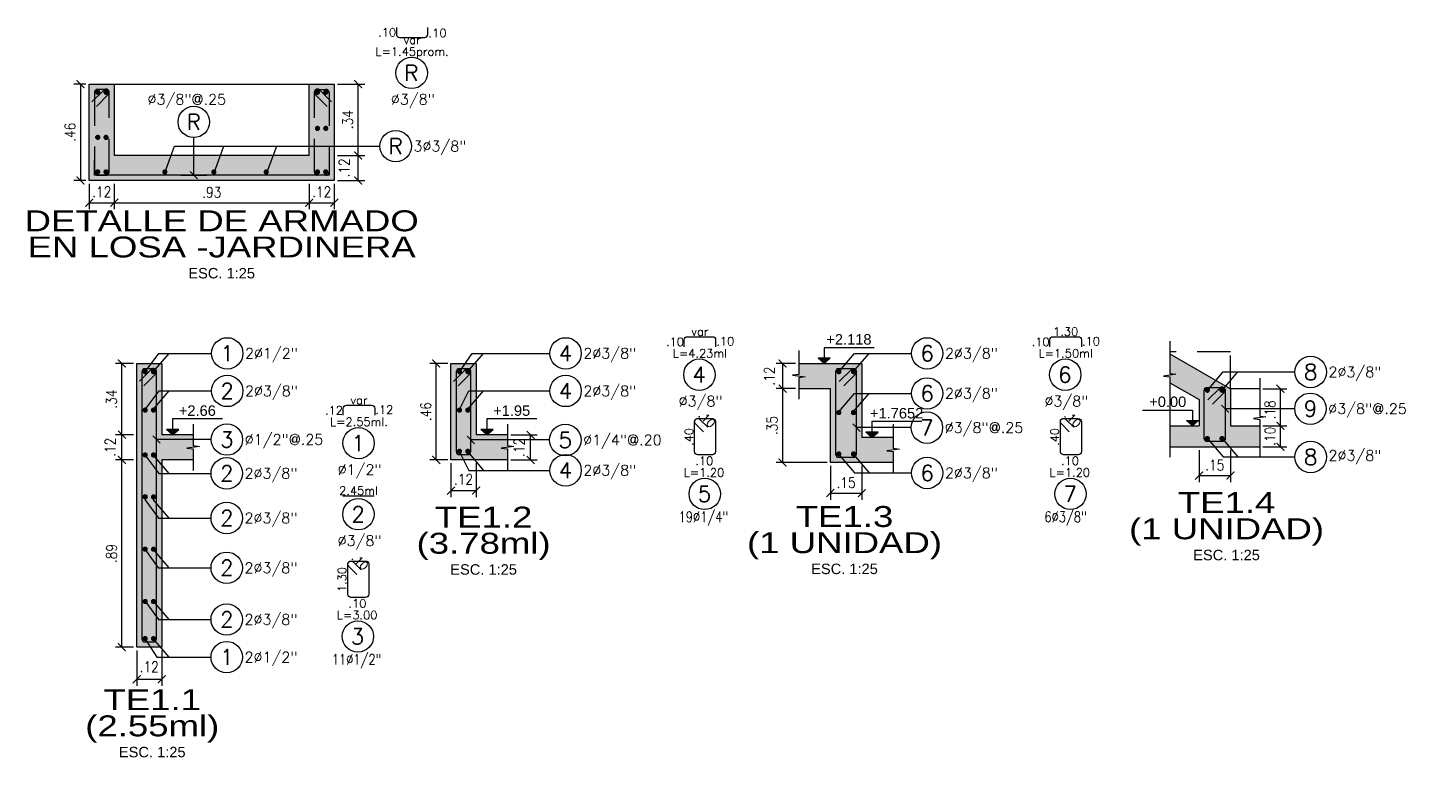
# Model space of a CAD drawing. Header units: millimetres. Extents: x -0.4 to 53.2, y 4.5 to 34.5.
# Drawn here: x 19.34 to 25.91, y 30.49 to 33.98 of the extents above; entities that cross this region are included whole.
import ezdxf
from ezdxf.enums import TextEntityAlignment as Align

# ---------------------------------------------------------------- set-up
doc = ezdxf.new("R2010")
doc.units = ezdxf.units.MM
doc.header["$LTSCALE"] = 0.05
doc.linetypes.add('HIDDEN2', pattern=[4.7625, 3.175, -1.5875])
for name, color, linetype in [('ACHURADO', 1, 'Continuous'), ('ACOTADO', 2, 'Continuous'), ('CANT_INVIS', 2, 'HIDDEN2'), ('CANT_VIS', 3, 'Continuous'), ('CONT_CORTE', 4, 'Continuous'), ('TEXTO_REFUERZO', 3, 'Continuous'), ('TITULOS', 1, 'Continuous'), ('TXT_IND', 2, 'Continuous')]:
    doc.layers.add(name, color=color, linetype=linetype)
doc.styles.add('ACOTAMIENTOS', font='romans.shx', dxfattribs={"width": 0.85})
doc.styles.add('ARIAL', font='arial.ttf')
doc.styles.get("Standard").update_dxf_attribs({"font": 'romans.shx'})
doc.dimstyles.new('ACOTA_25', dxfattribs={"dimscale": 0.025, "dimtxt": 2, "dimasz": 1.5, "dimexe": 1.25, "dimexo": 0.625, "dimgap": 1, "dimtad": 1, "dimzin": 4, "dimdsep": 46, "dimtxsty": 'ACOTAMIENTOS', "dimblk1": 'ARCHTICK', "dimblk2": 'ARCHTICK', "dimsah": 1, "dimcen": 1.5, "dimclrd": 1, "dimclre": 1, "dimclrt": 256, "dimadec": 0, "dimazin": 0, "dimtfac": 1, "dimtofl": 0, "dimtmove": 2, "dimatfit": 3, "dimldrblk": 'ARCHTICK', "dimfxl": 0, "dimtolj": 1, "dimtzin": 0, "dimarcsym": 0})

# ---------------------------------------------------------------- blocks, each defined once
blk = doc.blocks.new('Nivel-elev')
at = {"layer": 'TXT_IND'}
blk.add_hatch(color=1, dxfattribs=at).paths.add_polyline_path([(-0.058, 0.051), (0.058, 0.051), (0, 0)])
for p, q in [((0, 0), (-0.058, 0.051)), ((-0.058, 0.051), (0.058, 0.051)), ((0.058, 0.051), (0, 0))]:
    blk.add_line(p, q, dxfattribs=at)
blk.add_lwpolyline([(-0.476, 0.151), (0, 0.151), (0, 0.051)], dxfattribs=at)
blk.add_attdef('+2.85', (-0.476, 0.171), '', height=0.0975, dxfattribs=at)
blk = doc.blocks.new('_ARCHTICK')
at = {"color": 0, "linetype": 'ByBlock', "const_width": 0.15}
blk.add_lwpolyline([(-0.5, -0.5), (0.5, 0.5)], dxfattribs=at)
blk = doc.blocks.new('*D285')
at = {"layer": 'ACOTADO', "color": 1, "lineweight": -2}
for p, q in [((19.8406, 31.9109), (19.7547, 31.9109)), ((19.7859, 31.0164), (19.7859, 31.9109)), ((19.8406, 31.0164), (19.7547, 31.0164))]:
    blk.add_line(p, q, dxfattribs=at)
at = {"layer": 'DEFPOINTS', "color": 0}
for p in [(19.7859, 31.9109), (19.8562, 31.9109), (19.8562, 31.0164)]:
    blk.add_point(p, dxfattribs=at)
at = {"layer": 'ACOTADO', "color": 1, "lineweight": -2, "xscale": 0.03750000000000001, "yscale": 0.03750000000000001, "zscale": 0.03750000000000001}
for p, rotation in [((19.7859, 31.9109), 90), ((19.7859, 31.0164), 270)]:
    blk.add_blockref('_ARCHTICK', p, dxfattribs=dict(at, rotation=rotation))
at = {"layer": 'ACOTADO', "insert": (19.7359, 31.4636), "char_height": 0.05, "attachment_point": 5, "rotation": 90, "style": 'ACOTAMIENTOS'}
blk.add_mtext('\\A1;.89', dxfattribs=at)
blk = doc.blocks.new('*D364')
at = {"layer": 'ACOTADO', "color": 1, "lineweight": -2}
for p, q in [((19.8562, 31.0008), (19.8562, 30.8322)), ((19.9761, 31.0008), (19.9761, 30.8322)), ((19.8562, 30.8635), (19.9761, 30.8635))]:
    blk.add_line(p, q, dxfattribs=at)
at = {"layer": 'DEFPOINTS', "color": 0}
for p in [(19.8562, 31.0164), (19.9761, 31.0164), (19.9761, 30.8635)]:
    blk.add_point(p, dxfattribs=at)
at = {"layer": 'ACOTADO', "color": 1, "lineweight": -2, "xscale": 0.03750000000000001, "yscale": 0.03750000000000001, "zscale": 0.03750000000000001, "rotation": 180}
blk.add_blockref('_ARCHTICK', (19.8562, 30.8635), dxfattribs=at)
at = {"layer": 'ACOTADO', "color": 1, "lineweight": -2, "xscale": 0.03750000000000001, "yscale": 0.03750000000000001, "zscale": 0.03750000000000001}
blk.add_blockref('_ARCHTICK', (19.9761, 30.8635), dxfattribs=at)
at = {"layer": 'ACOTADO', "insert": (19.9161, 30.9221), "char_height": 0.05, "attachment_point": 5, "style": 'ACOTAMIENTOS'}
blk.add_mtext('\\A1;.12', dxfattribs=at)
blk = doc.blocks.new('Titulos')
at = {"layer": 'TITULOS', "color": 1, "style": 'ARIAL', "width": 1.25}
blk.add_attdef('TITULO_1', text='', height=0.2, dxfattribs=at).set_placement((0, 0.25), align=Align.MIDDLE_CENTER)
at = {"layer": 'TITULOS', "style": 'ARIAL', "width": 1.25}
blk.add_attdef('TITULO_2', text='', height=0.2, dxfattribs=at).set_placement((0, 0), align=Align.MIDDLE_CENTER)
at = {"layer": 'TITULOS', "color": 2, "width": 1.25}
for tag, p in [('ESCALA_1', (0, -0.25)), ('ESCALA_2', (0, -0.408))]:
    blk.add_attdef(tag, text='', height=0.1, dxfattribs=at).set_placement(p, align=Align.MIDDLE_CENTER)
blk = doc.blocks.new('*D365')
at = {"layer": 'ACOTADO', "color": 1, "lineweight": -2}
for p, q in [((21.3414, 32.3712), (21.2555, 32.3712)), ((21.2868, 31.9109), (21.2868, 32.3712)), ((21.3414, 31.9109), (21.2555, 31.9109))]:
    blk.add_line(p, q, dxfattribs=at)
at = {"layer": 'DEFPOINTS', "color": 0}
for p in [(21.2868, 32.3712), (21.357, 32.3712), (21.357, 31.9109)]:
    blk.add_point(p, dxfattribs=at)
at = {"layer": 'ACOTADO', "color": 1, "lineweight": -2, "xscale": 0.03750000000000001, "yscale": 0.03750000000000001, "zscale": 0.03750000000000001}
for p, rotation in [((21.2868, 32.3712), 90), ((21.2868, 31.9109), 270)]:
    blk.add_blockref('_ARCHTICK', p, dxfattribs=dict(at, rotation=rotation))
at = {"layer": 'ACOTADO', "insert": (21.2368, 32.141), "char_height": 0.05, "attachment_point": 5, "rotation": 90, "style": 'ACOTAMIENTOS'}
blk.add_mtext('\\A1;.46', dxfattribs=at)
blk = doc.blocks.new('*D286')
at = {"layer": 'ACOTADO', "color": 1, "lineweight": -2}
for p, q in [((21.357, 31.8953), (21.357, 31.7333)), ((21.4769, 31.8953), (21.4769, 31.7333)), ((21.357, 31.7645), (21.4769, 31.7645))]:
    blk.add_line(p, q, dxfattribs=at)
at = {"layer": 'DEFPOINTS', "color": 0}
for p in [(21.357, 31.9109), (21.4769, 31.9109), (21.4769, 31.7645)]:
    blk.add_point(p, dxfattribs=at)
at = {"layer": 'ACOTADO', "color": 1, "lineweight": -2, "xscale": 0.03750000000000001, "yscale": 0.03750000000000001, "zscale": 0.03750000000000001, "rotation": 180}
blk.add_blockref('_ARCHTICK', (21.357, 31.7645), dxfattribs=at)
at = {"layer": 'ACOTADO', "color": 1, "lineweight": -2, "xscale": 0.03750000000000001, "yscale": 0.03750000000000001, "zscale": 0.03750000000000001}
blk.add_blockref('_ARCHTICK', (21.4769, 31.7645), dxfattribs=at)
at = {"layer": 'ACOTADO', "insert": (21.417, 31.818), "char_height": 0.05, "attachment_point": 5, "style": 'ACOTAMIENTOS'}
blk.add_mtext('\\A1;.12', dxfattribs=at)
blk = doc.blocks.new('*D287')
at = {"layer": 'ACOTADO', "color": 1, "lineweight": -2}
for p, q in [((19.8406, 32.0309), (19.7547, 32.0309)), ((19.7859, 31.9109), (19.7859, 32.0309)), ((19.8406, 31.9109), (19.7547, 31.9109))]:
    blk.add_line(p, q, dxfattribs=at)
at = {"layer": 'DEFPOINTS', "color": 0}
for p in [(19.7859, 32.0309), (19.8562, 32.0309), (19.8562, 31.9109)]:
    blk.add_point(p, dxfattribs=at)
at = {"layer": 'ACOTADO', "color": 1, "lineweight": -2, "xscale": 0.03750000000000001, "yscale": 0.03750000000000001, "zscale": 0.03750000000000001}
for p, rotation in [((19.7859, 32.0309), 90), ((19.7859, 31.9109), 270)]:
    blk.add_blockref('_ARCHTICK', p, dxfattribs=dict(at, rotation=rotation))
at = {"layer": 'ACOTADO', "insert": (19.7298, 31.9709), "char_height": 0.05, "attachment_point": 5, "rotation": 90, "style": 'ACOTAMIENTOS'}
blk.add_mtext('\\A1;.12', dxfattribs=at)
blk = doc.blocks.new('*D288')
at = {"layer": 'ACOTADO', "color": 1, "lineweight": -2}
for p, q in [((19.8406, 32.3712), (19.7547, 32.3712)), ((19.7859, 32.0309), (19.7859, 32.3712)), ((19.8406, 32.0309), (19.7547, 32.0309))]:
    blk.add_line(p, q, dxfattribs=at)
at = {"layer": 'DEFPOINTS', "color": 0}
for p in [(19.7859, 32.3712), (19.8562, 32.3712), (19.8562, 32.0309)]:
    blk.add_point(p, dxfattribs=at)
at = {"layer": 'ACOTADO', "color": 1, "lineweight": -2, "xscale": 0.03750000000000001, "yscale": 0.03750000000000001, "zscale": 0.03750000000000001}
for p, rotation in [((19.7859, 32.3712), 90), ((19.7859, 32.0309), 270)]:
    blk.add_blockref('_ARCHTICK', p, dxfattribs=dict(at, rotation=rotation))
at = {"layer": 'ACOTADO', "insert": (19.7359, 32.201), "char_height": 0.05, "attachment_point": 5, "rotation": 90, "style": 'ACOTAMIENTOS'}
blk.add_mtext('\\A1;.34', dxfattribs=at)
blk = doc.blocks.new('*D366')
at = {"layer": 'ACOTADO', "color": 1, "lineweight": -2}
for p, q in [((21.6425, 32.0299), (21.7686, 32.0299)), ((21.7373, 31.9109), (21.7373, 32.0299)), ((21.6425, 31.9109), (21.7686, 31.9109))]:
    blk.add_line(p, q, dxfattribs=at)
at = {"layer": 'DEFPOINTS', "color": 0}
for p in [(21.6269, 32.0299), (21.7373, 32.0299), (21.6269, 31.9109)]:
    blk.add_point(p, dxfattribs=at)
at = {"layer": 'ACOTADO', "color": 1, "lineweight": -2, "xscale": 0.03750000000000001, "yscale": 0.03750000000000001, "zscale": 0.03750000000000001}
for p, rotation in [((21.7373, 32.0299), 90), ((21.7373, 31.9109), 270)]:
    blk.add_blockref('_ARCHTICK', p, dxfattribs=dict(at, rotation=rotation))
at = {"layer": 'ACOTADO', "insert": (21.6828, 31.9704), "char_height": 0.05, "attachment_point": 5, "rotation": 90, "style": 'ACOTAMIENTOS'}
blk.add_mtext('\\A1;.12', dxfattribs=at)
blk = doc.blocks.new('*D289')
at = {"layer": 'ACOTADO', "color": 1, "lineweight": -2}
for p, q in [((23.1683, 31.8828), (23.1683, 31.7208)), ((23.3182, 31.8828), (23.3182, 31.7208)), ((23.1683, 31.752), (23.3182, 31.752))]:
    blk.add_line(p, q, dxfattribs=at)
at = {"layer": 'DEFPOINTS', "color": 0}
for p in [(23.1683, 31.8984), (23.3182, 31.8984), (23.3182, 31.752)]:
    blk.add_point(p, dxfattribs=at)
at = {"layer": 'ACOTADO', "color": 1, "lineweight": -2, "xscale": 0.03750000000000001, "yscale": 0.03750000000000001, "zscale": 0.03750000000000001, "rotation": 180}
blk.add_blockref('_ARCHTICK', (23.1683, 31.752), dxfattribs=at)
at = {"layer": 'ACOTADO', "color": 1, "lineweight": -2, "xscale": 0.03750000000000001, "yscale": 0.03750000000000001, "zscale": 0.03750000000000001}
blk.add_blockref('_ARCHTICK', (23.3182, 31.752), dxfattribs=at)
at = {"layer": 'ACOTADO', "insert": (23.2433, 31.802), "char_height": 0.05, "attachment_point": 5, "style": 'ACOTAMIENTOS'}
blk.add_mtext('\\A1;.15', dxfattribs=at)
blk = doc.blocks.new('*D367')
at = {"layer": 'ACOTADO', "color": 1, "lineweight": -2}
for p, q in [((23.0027, 32.3712), (22.9091, 32.3712)), ((22.9403, 32.3712), (22.9403, 32.2512)), ((23.0027, 32.2512), (22.9091, 32.2512))]:
    blk.add_line(p, q, dxfattribs=at)
at = {"layer": 'DEFPOINTS', "color": 0}
for p in [(23.0183, 32.3712), (22.9403, 32.2512), (23.0183, 32.2512)]:
    blk.add_point(p, dxfattribs=at)
at = {"layer": 'ACOTADO', "color": 1, "lineweight": -2, "xscale": 0.03750000000000001, "yscale": 0.03750000000000001, "zscale": 0.03750000000000001}
for p, rotation in [((22.9403, 32.3712), 90), ((22.9403, 32.2512), 270)]:
    blk.add_blockref('_ARCHTICK', p, dxfattribs=dict(at, rotation=rotation))
at = {"layer": 'ACOTADO', "insert": (22.8768, 32.3112), "char_height": 0.05, "attachment_point": 5, "rotation": 90, "style": 'ACOTAMIENTOS'}
blk.add_mtext('\\A1;.12', dxfattribs=at)
blk = doc.blocks.new('*D368')
at = {"layer": 'ACOTADO', "color": 1, "lineweight": -2}
for p, q in [((23.0027, 32.2512), (22.9091, 32.2512)), ((22.9403, 32.2512), (22.9403, 31.8984)), ((23.1527, 31.8984), (22.9091, 31.8984))]:
    blk.add_line(p, q, dxfattribs=at)
at = {"layer": 'DEFPOINTS', "color": 0}
for p in [(23.0183, 32.2512), (22.9403, 31.8984), (23.1683, 31.8984)]:
    blk.add_point(p, dxfattribs=at)
at = {"layer": 'ACOTADO', "color": 1, "lineweight": -2, "xscale": 0.03750000000000001, "yscale": 0.03750000000000001, "zscale": 0.03750000000000001}
for p, rotation in [((22.9403, 32.2512), 90), ((22.9403, 31.8984), 270)]:
    blk.add_blockref('_ARCHTICK', p, dxfattribs=dict(at, rotation=rotation))
at = {"layer": 'ACOTADO', "insert": (22.8903, 32.0748), "char_height": 0.05, "attachment_point": 5, "rotation": 90, "style": 'ACOTAMIENTOS'}
blk.add_mtext('\\A1;.35', dxfattribs=at)
blk = doc.blocks.new('*D290')
at = {"layer": 'ACOTADO', "color": 1, "lineweight": -2}
for p, q in [((24.929, 31.9575), (24.929, 31.8045)), ((25.079, 31.9575), (25.079, 31.8045)), ((24.929, 31.8358), (25.079, 31.8358))]:
    blk.add_line(p, q, dxfattribs=at)
at = {"layer": 'DEFPOINTS', "color": 0}
for p in [(24.929, 31.9732), (25.079, 31.9732), (25.079, 31.8358)]:
    blk.add_point(p, dxfattribs=at)
at = {"layer": 'ACOTADO', "color": 1, "lineweight": -2, "xscale": 0.03750000000000001, "yscale": 0.03750000000000001, "zscale": 0.03750000000000001, "rotation": 180}
blk.add_blockref('_ARCHTICK', (24.929, 31.8358), dxfattribs=at)
at = {"layer": 'ACOTADO', "color": 1, "lineweight": -2, "xscale": 0.03750000000000001, "yscale": 0.03750000000000001, "zscale": 0.03750000000000001}
blk.add_blockref('_ARCHTICK', (25.079, 31.8358), dxfattribs=at)
at = {"layer": 'ACOTADO', "insert": (25.004, 31.8858), "char_height": 0.05, "attachment_point": 5, "style": 'ACOTAMIENTOS'}
blk.add_mtext('\\A1;.15', dxfattribs=at)
blk = doc.blocks.new('*D369')
at = {"layer": 'ACOTADO', "color": 1, "lineweight": -2}
for p, q in [((25.234, 32.0732), (25.3487, 32.0732)), ((25.3175, 31.9732), (25.3175, 32.0732)), ((25.234, 31.9732), (25.3487, 31.9732))]:
    blk.add_line(p, q, dxfattribs=at)
at = {"layer": 'DEFPOINTS', "color": 0}
for p in [(25.2183, 32.0732), (25.3175, 32.0732), (25.2183, 31.9732)]:
    blk.add_point(p, dxfattribs=at)
at = {"layer": 'ACOTADO', "color": 1, "lineweight": -2, "xscale": 0.03750000000000001, "yscale": 0.03750000000000001, "zscale": 0.03750000000000001}
for p, rotation in [((25.3175, 32.0732), 90), ((25.3175, 31.9732), 270)]:
    blk.add_blockref('_ARCHTICK', p, dxfattribs=dict(at, rotation=rotation))
at = {"layer": 'ACOTADO', "insert": (25.268, 32.0232), "char_height": 0.05, "attachment_point": 5, "rotation": 90, "style": 'ACOTAMIENTOS'}
blk.add_mtext('\\A1;.10', dxfattribs=at)
blk = doc.blocks.new('*D370')
at = {"layer": 'ACOTADO', "color": 1, "lineweight": -2}
for p, q in [((25.234, 32.2508), (25.3487, 32.2508)), ((25.3175, 32.0732), (25.3175, 32.2508)), ((25.234, 32.0732), (25.3487, 32.0732))]:
    blk.add_line(p, q, dxfattribs=at)
at = {"layer": 'DEFPOINTS', "color": 0}
for p in [(25.2183, 32.2508), (25.3175, 32.2508), (25.2183, 32.0732)]:
    blk.add_point(p, dxfattribs=at)
at = {"layer": 'ACOTADO', "color": 1, "lineweight": -2, "xscale": 0.03750000000000001, "yscale": 0.03750000000000001, "zscale": 0.03750000000000001}
for p, rotation in [((25.3175, 32.2508), 90), ((25.3175, 32.0732), 270)]:
    blk.add_blockref('_ARCHTICK', p, dxfattribs=dict(at, rotation=rotation))
at = {"layer": 'ACOTADO', "insert": (25.2675, 32.1498), "char_height": 0.05, "attachment_point": 5, "rotation": 90, "style": 'ACOTAMIENTOS'}
blk.add_mtext('\\A1;.18', dxfattribs=at)
blk = doc.blocks.new('COTA25')
at = {"layer": 'TEXTO_REFUERZO'}
blk.add_line((-0.0177, -0.0177), (0.0177, 0.0177), dxfattribs=at)
at = {"layer": 'TEXTO_REFUERZO', "color": 1}
blk.add_line((0, -0.0625), (0, 0.0625), dxfattribs=at)
blk = doc.blocks.new('*D371')
at = {"layer": 'ACOTADO', "color": 1, "lineweight": -2}
for p, q in [((19.6139, 33.7057), (19.5569, 33.7057)), ((19.5881, 33.7057), (19.5881, 33.2454)), ((19.6139, 33.2454), (19.5569, 33.2454))]:
    blk.add_line(p, q, dxfattribs=at)
at = {"layer": 'DEFPOINTS', "color": 0}
for p in [(19.6295, 33.7057), (19.5881, 33.2454), (19.6295, 33.2454)]:
    blk.add_point(p, dxfattribs=at)
at = {"layer": 'ACOTADO', "color": 1, "lineweight": -2, "xscale": 0.03750000000000001, "yscale": 0.03750000000000001, "zscale": 0.03750000000000001}
for p, rotation in [((19.5881, 33.7057), 90), ((19.5881, 33.2454), 270)]:
    blk.add_blockref('_ARCHTICK', p, dxfattribs=dict(at, rotation=rotation))
at = {"layer": 'ACOTADO', "insert": (19.5381, 33.4755), "char_height": 0.05, "attachment_point": 5, "rotation": 90, "style": 'ACOTAMIENTOS'}
blk.add_mtext('\\A1;.46', dxfattribs=at)
blk = doc.blocks.new('*D291')
at = {"layer": 'ACOTADO', "color": 1, "lineweight": -2}
for p, q in [((20.8154, 33.3654), (20.945, 33.3654)), ((20.9138, 33.2454), (20.9138, 33.3654)), ((20.8154, 33.2454), (20.945, 33.2454))]:
    blk.add_line(p, q, dxfattribs=at)
at = {"layer": 'DEFPOINTS', "color": 0}
for p in [(20.7998, 33.3654), (20.9138, 33.3654), (20.7998, 33.2454)]:
    blk.add_point(p, dxfattribs=at)
at = {"layer": 'ACOTADO', "color": 1, "lineweight": -2, "xscale": 0.03750000000000001, "yscale": 0.03750000000000001, "zscale": 0.03750000000000001}
for p, rotation in [((20.9138, 33.3654), 90), ((20.9138, 33.2454), 270)]:
    blk.add_blockref('_ARCHTICK', p, dxfattribs=dict(at, rotation=rotation))
at = {"layer": 'ACOTADO', "insert": (20.8469, 33.3054), "char_height": 0.05, "attachment_point": 5, "rotation": 90, "style": 'ACOTAMIENTOS'}
blk.add_mtext('\\A1;.12', dxfattribs=at)
blk = doc.blocks.new('*D372')
at = {"layer": 'ACOTADO', "color": 1, "lineweight": -2}
for p, q in [((20.8154, 33.7057), (20.945, 33.7057)), ((20.9138, 33.3654), (20.9138, 33.7057)), ((20.8154, 33.3654), (20.945, 33.3654))]:
    blk.add_line(p, q, dxfattribs=at)
at = {"layer": 'DEFPOINTS', "color": 0}
for p in [(20.7998, 33.7057), (20.9138, 33.7057), (20.7998, 33.3654)]:
    blk.add_point(p, dxfattribs=at)
at = {"layer": 'ACOTADO', "color": 1, "lineweight": -2, "xscale": 0.03750000000000001, "yscale": 0.03750000000000001, "zscale": 0.03750000000000001}
for p, rotation in [((20.9138, 33.7057), 90), ((20.9138, 33.3654), 270)]:
    blk.add_blockref('_ARCHTICK', p, dxfattribs=dict(at, rotation=rotation))
at = {"layer": 'ACOTADO', "insert": (20.8638, 33.5355), "char_height": 0.05, "attachment_point": 5, "rotation": 90, "style": 'ACOTAMIENTOS'}
blk.add_mtext('\\A1;.34', dxfattribs=at)
blk = doc.blocks.new('*D292')
at = {"layer": 'ACOTADO', "color": 1, "lineweight": -2}
for p, q in [((19.6295, 33.2298), (19.6295, 33.1078)), ((19.7494, 33.2298), (19.7494, 33.1078)), ((19.6295, 33.1391), (19.7494, 33.1391))]:
    blk.add_line(p, q, dxfattribs=at)
at = {"layer": 'DEFPOINTS', "color": 0}
for p in [(19.6295, 33.2454), (19.7494, 33.2454), (19.7494, 33.1391)]:
    blk.add_point(p, dxfattribs=at)
at = {"layer": 'ACOTADO', "color": 1, "lineweight": -2, "xscale": 0.03750000000000001, "yscale": 0.03750000000000001, "zscale": 0.03750000000000001, "rotation": 180}
blk.add_blockref('_ARCHTICK', (19.6295, 33.1391), dxfattribs=at)
at = {"layer": 'ACOTADO', "color": 1, "lineweight": -2, "xscale": 0.03750000000000001, "yscale": 0.03750000000000001, "zscale": 0.03750000000000001}
blk.add_blockref('_ARCHTICK', (19.7494, 33.1391), dxfattribs=at)
at = {"layer": 'ACOTADO', "insert": (19.6895, 33.1915), "char_height": 0.05, "attachment_point": 5, "style": 'ACOTAMIENTOS'}
blk.add_mtext('\\A1;.12', dxfattribs=at)
blk = doc.blocks.new('*D373')
at = {"layer": 'ACOTADO', "color": 1, "lineweight": -2}
for p, q in [((19.7494, 33.2298), (19.7494, 33.1078)), ((20.6798, 33.2298), (20.6798, 33.1078)), ((19.7494, 33.1391), (20.6798, 33.1391))]:
    blk.add_line(p, q, dxfattribs=at)
at = {"layer": 'DEFPOINTS', "color": 0}
for p in [(19.7494, 33.2454), (20.6798, 33.2454), (20.6798, 33.1391)]:
    blk.add_point(p, dxfattribs=at)
at = {"layer": 'ACOTADO', "color": 1, "lineweight": -2, "xscale": 0.03750000000000001, "yscale": 0.03750000000000001, "zscale": 0.03750000000000001, "rotation": 180}
blk.add_blockref('_ARCHTICK', (19.7494, 33.1391), dxfattribs=at)
at = {"layer": 'ACOTADO', "color": 1, "lineweight": -2, "xscale": 0.03750000000000001, "yscale": 0.03750000000000001, "zscale": 0.03750000000000001}
blk.add_blockref('_ARCHTICK', (20.6798, 33.1391), dxfattribs=at)
at = {"layer": 'ACOTADO', "insert": (20.2146, 33.1891), "char_height": 0.05, "attachment_point": 5, "style": 'ACOTAMIENTOS'}
blk.add_mtext('\\A1;.93', dxfattribs=at)
blk = doc.blocks.new('*D374')
at = {"layer": 'ACOTADO', "color": 1, "lineweight": -2}
for p, q in [((20.6798, 33.2298), (20.6798, 33.1078)), ((20.7998, 33.2298), (20.7998, 33.1078)), ((20.6798, 33.1391), (20.7998, 33.1391))]:
    blk.add_line(p, q, dxfattribs=at)
at = {"layer": 'DEFPOINTS', "color": 0}
for p in [(20.6798, 33.2454), (20.7998, 33.2454), (20.7998, 33.1391)]:
    blk.add_point(p, dxfattribs=at)
at = {"layer": 'ACOTADO', "color": 1, "lineweight": -2, "xscale": 0.03750000000000001, "yscale": 0.03750000000000001, "zscale": 0.03750000000000001, "rotation": 180}
blk.add_blockref('_ARCHTICK', (20.6798, 33.1391), dxfattribs=at)
at = {"layer": 'ACOTADO', "color": 1, "lineweight": -2, "xscale": 0.03750000000000001, "yscale": 0.03750000000000001, "zscale": 0.03750000000000001}
blk.add_blockref('_ARCHTICK', (20.7998, 33.1391), dxfattribs=at)
at = {"layer": 'ACOTADO', "insert": (20.7398, 33.1915), "char_height": 0.05, "attachment_point": 5, "style": 'ACOTAMIENTOS'}
blk.add_mtext('\\A1;.12', dxfattribs=at)

msp = doc.modelspace()

# ---------------------------------------------------------------- hatches: boundary and pattern name
at = {"layer": 'ACHURADO', "ltscale": 0.2}
h = msp.add_hatch(color=254, dxfattribs=at)
h.dxf.hatch_style = 1
h.paths.add_polyline_path([(20.7998, 33.7057), (20.6798, 33.7057), (20.6798, 33.3654), (19.7494, 33.3654), (19.7494, 33.7057), (19.6295, 33.7057), (19.6295, 33.5293), (19.6295, 33.2454), (20.6798, 33.2454), (20.7998, 33.2454)])
h = msp.add_hatch(color=254, dxfattribs=at)
h.dxf.hatch_style = 1
h.paths.add_polyline_path([(20.1261, 32.0309), (19.9761, 32.0309), (19.9761, 32.3712), (19.8562, 32.3712), (19.8562, 32.1948), (19.8562, 31.0164), (19.9761, 31.0164), (19.9761, 31.9109), (20.1261, 31.9109), (20.1261, 31.9629), (20.0961, 31.9669), (20.1561, 31.9749), (20.1261, 31.9789)])
h = msp.add_hatch(color=254, dxfattribs=at)
h.dxf.hatch_style = 1
h.paths.add_polyline_path([(21.4769, 32.3712), (21.357, 32.3712), (21.357, 32.1948), (21.357, 31.9109), (21.4769, 31.9109), (21.6269, 31.9109), (21.6269, 31.9629), (21.5969, 31.9669), (21.6569, 31.9749), (21.6269, 31.9789), (21.6269, 32.0309), (21.4769, 32.0309)])
h = msp.add_hatch(color=254, dxfattribs=at)
h.dxf.hatch_style = 1
h.paths.add_polyline_path([(23.3182, 32.3712), (23.1683, 32.3712), (23.0183, 32.3712), (23.0183, 32.3192), (22.9883, 32.3152), (23.0483, 32.3072), (23.0183, 32.3032), (23.0183, 32.2512), (23.1683, 32.2512), (23.1683, 31.8984), (23.3182, 31.8984), (23.4682, 31.8984), (23.4682, 31.9504), (23.4382, 31.9544), (23.4982, 31.9624), (23.4682, 31.9664), (23.4682, 32.0184), (23.3182, 32.0184)])
h = msp.add_hatch(color=254, dxfattribs=at)
h.dxf.hatch_style = 1
h.paths.add_polyline_path([(25.079, 32.2508), (24.7887, 32.4177), (24.7887, 32.3235), (24.8187, 32.3195), (24.7587, 32.3115), (24.7887, 32.3075), (24.7887, 32.2793), (24.929, 32.1986), (24.929, 32.0732), (24.7887, 32.0732), (24.7887, 31.9732), (25.2183, 31.9732), (25.2183, 32.0732), (25.079, 32.0732)])

# ---------------------------------------------------------------- linework, layer by layer
at = {"layer": 'CANT_INVIS', "color": 6}
msp.add_line((25.079, 32.2508), (25.079, 32.4272), dxfattribs=at)
at = {"layer": 'CANT_INVIS', "color": 2}
for points in [[(19.6639, 33.5995), (19.7204, 33.6561, 1), (19.6992, 33.6773), (19.6427, 33.6208)], [(20.7654, 33.5995), (20.7088, 33.6561, -1), (20.73, 33.6773), (20.7866, 33.6208)]]:
    msp.add_lwpolyline(points, format="xyb", dxfattribs=at)
for points in [[(19.7094, 33.6807), (19.6695, 33.6807, 0.414214), (19.6545, 33.6657), (19.6545, 33.2854, 0.414214), (19.6695, 33.2704), (19.7094, 33.2704, 0.414214), (19.7244, 33.2854), (19.7244, 33.6657, 0.414214)], [(20.7198, 33.6807), (20.7597, 33.6807, -0.414214), (20.7747, 33.6657), (20.7747, 33.2854, -0.414214), (20.7597, 33.2704), (20.7198, 33.2704, -0.414214), (20.7048, 33.2854), (20.7048, 33.6657, -0.414214)]]:
    msp.add_lwpolyline(points, format="xyb", close=True, dxfattribs=at)
at = {"layer": 'CANT_INVIS', "color": 2, "const_width": 0.0125}
for points in [[(19.6639, 33.6669, -1), (19.6764, 33.6669, -1)], [(19.7036, 33.6667, -1), (19.7161, 33.6667, -1)], [(20.7256, 33.6667, 1), (20.7131, 33.6667, 1)], [(20.7653, 33.6669, 1), (20.7528, 33.6669, 1)], [(20.7256, 33.4941, 1), (20.7131, 33.4941, 1)], [(20.7653, 33.4943, 1), (20.7528, 33.4943, 1)], [(19.6639, 33.4515, -1), (19.6764, 33.4515, -1)], [(19.7036, 33.4513, -1), (19.7161, 33.4513, -1)], [(19.6639, 33.2865, -1), (19.6764, 33.2865, -1)], [(19.7036, 33.2863, -1), (19.7161, 33.2863, -1)], [(20.7256, 33.2863, 1), (20.7131, 33.2863, 1)], [(20.7653, 33.2865, 1), (20.7528, 33.2865, 1)]]:
    msp.add_lwpolyline(points, format="xyb", close=True, dxfattribs=at)
at = {"layer": 'CANT_INVIS', "color": 6}
for points in [[(25.079, 32.4272), (24.7887, 32.4272)], [(25.2183, 32.2508), (25.079, 32.2508)]]:
    msp.add_lwpolyline(points, dxfattribs=at)
at = {"layer": 'CANT_VIS'}
msp.add_line((19.7494, 33.7057), (20.6798, 33.7057), dxfattribs=at)
at = {"layer": 'CONT_CORTE'}
for p, q in [((20.6798, 33.3654), (19.7494, 33.3654)), ((20.6798, 33.2454), (19.6295, 33.2454)), ((23.0183, 32.3712), (23.1683, 32.3712)), ((24.7887, 32.4177), (25.079, 32.2508)), ((23.0183, 32.2512), (23.1683, 32.2512)), ((24.7887, 32.2793), (24.929, 32.1986)), ((25.079, 32.2508), (25.079, 32.0732)), ((24.929, 32.1986), (24.929, 32.0732)), ((24.7887, 32.0732), (24.929, 32.0732)), ((25.079, 32.0732), (25.2183, 32.0732)), ((20.1261, 32.0309), (19.9761, 32.0309)), ((21.6269, 32.0309), (21.4769, 32.0309)), ((23.4682, 32.0184), (23.3182, 32.0184)), ((20.1261, 31.9109), (19.9761, 31.9109)), ((19.9761, 31.9109), (19.9761, 31.0164)), ((21.6269, 31.9109), (21.357, 31.9109)), ((24.7887, 31.9732), (25.2183, 31.9732)), ((23.4682, 31.8984), (23.1683, 31.8984))]:
    msp.add_line(p, q, dxfattribs=at)
for points in [[(19.6295, 33.5293), (19.6295, 33.7057), (19.7494, 33.7057), (19.7494, 33.3654)], [(20.6798, 33.3654), (20.6798, 33.7057), (20.7998, 33.7057), (20.7998, 33.2454), (20.6798, 33.2454)], [(19.7494, 33.2454), (19.6295, 33.2454), (19.6295, 33.5293)], [(19.8562, 32.1948), (19.8562, 32.3712), (19.9761, 32.3712), (19.9761, 32.0309)], [(21.357, 32.1948), (21.357, 32.3712), (21.4769, 32.3712), (21.4769, 32.0309)], [(23.1683, 32.3712), (23.1683, 32.3712), (23.3182, 32.3712), (23.3182, 32.0184)], [(23.3182, 31.8984), (23.1683, 31.8984), (23.1683, 32.2512)], [(19.9761, 31.0164), (19.8562, 31.0164), (19.8562, 32.1948)], [(21.4769, 31.9109), (21.357, 31.9109), (21.357, 32.1948)]]:
    msp.add_lwpolyline(points, dxfattribs=at)
at = {"layer": 'CONT_CORTE', "color": 1}
for points in [[(24.7887, 32.4772), (24.7887, 32.3235), (24.8187, 32.3195), (24.7587, 32.3115), (24.7887, 32.3075), (24.7887, 31.9232)], [(23.0183, 32.4337), (23.0183, 32.3192), (22.9883, 32.3152), (23.0483, 32.3072), (23.0183, 32.3032), (23.0183, 32.2012)], [(25.2183, 32.3008), (25.2183, 32.12), (25.2483, 32.116), (25.1883, 32.108), (25.2183, 32.104), (25.2183, 31.9232)], [(20.1261, 32.0809), (20.1261, 31.9789), (20.1561, 31.9749), (20.0961, 31.9669), (20.1261, 31.9629), (20.1261, 31.8609)], [(21.6269, 32.0809), (21.6269, 31.9789), (21.6569, 31.9749), (21.5969, 31.9669), (21.6269, 31.9629), (21.6269, 31.8609)], [(23.4682, 32.0809), (23.4682, 31.9664), (23.4982, 31.9624), (23.4382, 31.9544), (23.4682, 31.9504), (23.4682, 31.8484)]]:
    msp.add_lwpolyline(points, dxfattribs=at)
at = {"layer": 'TEXTO_REFUERZO', "color": 1}
for p, q in [((20.1289, 33.2704), (20.1289, 33.45)), ((25.3857, 32.1551), (25.0539, 32.1551)), ((23.5544, 32.0649), (23.2932, 32.0649)), ((20.2122, 32.008), (19.9511, 32.008)), ((21.8278, 32.0059), (21.4519, 32.0059))]:
    msp.add_line(p, q, dxfattribs=at)
at = {"layer": 'TEXTO_REFUERZO'}
for p, q in [((25.0715, 32.1375), (25.0362, 32.1728)), ((23.3109, 32.0472), (23.2756, 32.0825)), ((19.9688, 31.9903), (19.9334, 32.0256)), ((21.4696, 31.9882), (21.4342, 32.0235))]:
    msp.add_line(p, q, dxfattribs=at)
at = {"layer": 'TEXTO_REFUERZO', "color": 5}
for points in [[(21.0964, 33.9759), (21.0964, 33.9432, 0.414214), (21.1114, 33.9282), (21.2314, 33.9282, 0.414214), (21.2464, 33.9432), (21.2464, 33.9759)], [(22.4705, 32.4515), (22.4705, 32.4842, -0.414214), (22.4855, 32.4992), (22.6055, 32.4992, -0.414214), (22.6205, 32.4842), (22.6205, 32.4515)], [(24.217, 32.4515), (24.217, 32.4842, -0.414214), (24.232, 32.4992), (24.352, 32.4992, -0.414214), (24.367, 32.4842), (24.367, 32.4515)], [(19.8905, 32.265), (19.9471, 32.3216, 1), (19.9259, 32.3428), (19.8693, 32.2862)], [(21.391, 32.264), (21.4475, 32.3206, 1), (21.4263, 32.3418), (21.3697, 32.2852)], [(23.2323, 32.2639), (23.2889, 32.3205, 1), (23.2677, 32.3417), (23.2111, 32.2852)], [(24.9923, 32.1763), (25.0489, 32.2329, 1), (25.0277, 32.2541), (24.9711, 32.1975)], [(20.8426, 32.1244), (20.8426, 32.1571, -0.414214), (20.8576, 32.1721), (20.9776, 32.1721, -0.414214), (20.9926, 32.1571), (20.9926, 32.1244)], [(22.5627, 32.0452), (22.5247, 32.0832, -0.668179), (22.5353, 32.1088), (22.6053, 32.1088, -0.414214), (22.6203, 32.0938), (22.6203, 31.9502, -0.414214), (22.6053, 31.9352), (22.5353, 31.9352, -0.414214), (22.5203, 31.9502), (22.5203, 32.0938, -0.668179), (22.5459, 32.1044), (22.584, 32.0664)], [(24.3093, 32.0452), (24.2713, 32.0832, -0.668179), (24.2819, 32.1088), (24.3519, 32.1088, -0.414214), (24.3669, 32.0938), (24.3669, 31.9502, -0.414214), (24.3519, 31.9352), (24.2819, 31.9352, -0.414214), (24.2669, 31.9502), (24.2669, 32.0938, -0.668179), (24.2925, 32.1044), (24.3305, 32.0664)], [(20.9067, 31.3641), (20.8687, 31.4022, -0.668179), (20.8793, 31.4278), (20.9493, 31.4278, -0.414214), (20.9643, 31.4128), (20.9643, 31.2692, -0.414214), (20.9493, 31.2542), (20.8793, 31.2542, -0.414214), (20.8643, 31.2692), (20.8643, 31.4128, -0.668179), (20.8899, 31.4234), (20.9279, 31.3854)]]:
    msp.add_lwpolyline(points, format="xyb", dxfattribs=at)
at = {"layer": 'TEXTO_REFUERZO', "color": 1}
for points in [[(19.992, 33.2863), (20.0371, 33.4092), (20.2756, 33.4092)], [(20.2273, 33.2863), (20.2725, 33.4092), (21.0179, 33.4092)], [(20.4799, 33.2863), (20.525, 33.4092), (20.7485, 33.4092)], [(19.8962, 32.3312), (19.9613, 32.4196), (20.1432, 32.4196)], [(19.9357, 32.3312), (20.0107, 32.4196), (20.2128, 32.4196)], [(21.397, 32.3312), (21.4578, 32.4196), (21.6441, 32.4196)], [(21.4366, 32.3312), (21.5116, 32.4196), (21.8283, 32.4196)], [(23.2083, 32.3312), (23.2833, 32.4196), (23.4854, 32.4196)], [(23.2779, 32.3312), (23.3529, 32.4196), (23.5549, 32.4196)], [(24.969, 32.2423), (25.044, 32.3308), (25.246, 32.3308)], [(25.0385, 32.2423), (25.1135, 32.3308), (25.3863, 32.3308)], [(19.8962, 32.1517), (19.9629, 32.2401), (20.1432, 32.2401)], [(19.9357, 32.1517), (20.0107, 32.2401), (20.2128, 32.2401)], [(21.397, 32.1517), (21.442, 32.2401), (21.6441, 32.2401)], [(21.4366, 32.1517), (21.5116, 32.2401), (21.8283, 32.2401)], [(23.2083, 32.14), (23.2833, 32.2284), (23.4854, 32.2284)], [(23.2779, 32.14), (23.3529, 32.2284), (23.5549, 32.2284)], [(24.969, 32.0132), (25.044, 31.9247), (25.246, 31.9247)], [(25.0385, 32.0132), (25.1135, 31.9247), (25.3863, 31.9247)], [(19.8945, 31.9349), (19.9622, 31.8465), (20.1415, 31.8465)], [(19.934, 31.9349), (20.009, 31.8465), (20.2111, 31.8465)], [(21.3977, 31.9493), (21.4427, 31.8609), (21.6447, 31.8609)], [(21.4372, 31.9493), (21.5122, 31.8609), (21.829, 31.8609)], [(23.209, 31.9368), (23.284, 31.8484), (23.486, 31.8484)], [(23.2785, 31.9368), (23.3535, 31.8484), (23.5556, 31.8484)], [(19.8945, 31.7216), (19.9602, 31.6332), (20.1415, 31.6332)], [(19.934, 31.7216), (20.009, 31.6332), (20.2111, 31.6332)], [(19.8945, 31.4839), (19.9588, 31.3955), (20.1415, 31.3955)], [(19.934, 31.4839), (20.009, 31.3955), (20.2111, 31.3955)], [(19.8945, 31.237), (19.9608, 31.1486), (20.1415, 31.1486)], [(19.934, 31.237), (20.009, 31.1486), (20.2111, 31.1486)], [(19.8945, 31.0572), (19.9524, 30.9688), (20.1415, 30.9688)], [(19.934, 31.0572), (20.009, 30.9688), (20.2111, 30.9688)]]:
    msp.add_lwpolyline(points, dxfattribs=at)
at = {"layer": 'TEXTO_REFUERZO', "color": 5}
for points in [[(20.7748, 33.3404), (20.7748, 33.2704), (19.6545, 33.2704), (19.6545, 33.3404)], [(20.8407, 31.7385), (20.8407, 31.7385), (20.9907, 31.7385)]]:
    msp.add_lwpolyline(points, dxfattribs=at)
at = {"layer": 'TEXTO_REFUERZO', "color": 1, "const_width": 0.0125}
for points in [[(19.9845, 33.2863, -1), (19.997, 33.2863, -1)], [(20.2186, 33.2863, -1), (20.2311, 33.2863, -1)], [(20.4686, 33.2863, -1), (20.4811, 33.2863, -1)], [(19.8905, 32.3323, -1), (19.903, 32.3323, -1)], [(19.9302, 32.3322, -1), (19.9427, 32.3322, -1)], [(21.3914, 32.3323, -1), (21.4039, 32.3323, -1)], [(21.4311, 32.3322, -1), (21.4436, 32.3322, -1)], [(23.2027, 32.3323, -1), (23.2152, 32.3323, -1)], [(23.2724, 32.3322, -1), (23.2849, 32.3322, -1)], [(24.9748, 32.2434, 1), (24.9623, 32.2434, 1)], [(25.0445, 32.2435, 1), (25.032, 32.2435, 1)], [(19.8905, 32.1487, -1), (19.903, 32.1487, -1)], [(19.9302, 32.1486, -1), (19.9427, 32.1486, -1)], [(21.3914, 32.1487, -1), (21.4039, 32.1487, -1)], [(21.4311, 32.1486, -1), (21.4436, 32.1486, -1)], [(23.2027, 32.137, -1), (23.2152, 32.137, -1)], [(23.2724, 32.1369, -1), (23.2849, 32.1369, -1)], [(24.9748, 32.0127, 1), (24.9623, 32.0127, 1)], [(25.0445, 32.0129, 1), (25.032, 32.0129, 1)], [(19.8905, 31.9344, -1), (19.903, 31.9344, -1)], [(19.9302, 31.9342, -1), (19.9427, 31.9342, -1)], [(21.3914, 31.9519, -1), (21.4039, 31.9519, -1)], [(21.4311, 31.9518, -1), (21.4436, 31.9518, -1)], [(23.2027, 31.9394, -1), (23.2152, 31.9394, -1)], [(23.2724, 31.9393, -1), (23.2849, 31.9393, -1)], [(19.8905, 31.7344, -1), (19.903, 31.7344, -1)], [(19.9302, 31.7342, -1), (19.9427, 31.7342, -1)], [(19.8905, 31.4844, -1), (19.903, 31.4844, -1)], [(19.9302, 31.4842, -1), (19.9427, 31.4842, -1)], [(19.8905, 31.2344, -1), (19.903, 31.2344, -1)], [(19.9302, 31.2342, -1), (19.9427, 31.2342, -1)], [(19.8905, 31.0574, -1), (19.903, 31.0574, -1)], [(19.9302, 31.0573, -1), (19.9427, 31.0573, -1)]]:
    msp.add_lwpolyline(points, format="xyb", close=True, dxfattribs=at)
at = {"layer": 'TEXTO_REFUERZO', "color": 5}
for points in [[(19.9361, 32.3462), (19.8962, 32.3462, 0.414214), (19.8812, 32.3312), (19.8812, 31.0564, 0.414214), (19.8962, 31.0414), (19.9361, 31.0414, 0.414214), (19.9511, 31.0564), (19.9511, 32.3312, 0.414214)], [(21.4369, 32.3462), (21.397, 32.3462, 0.414214), (21.382, 32.3312), (21.382, 31.9509, 0.414214), (21.397, 31.9359), (21.4369, 31.9359, 0.414214), (21.4519, 31.9509), (21.4519, 32.3312, 0.414214)], [(23.2782, 32.3462), (23.2083, 32.3462, 0.414214), (23.1933, 32.3312), (23.1933, 31.9384, 0.414214), (23.2083, 31.9234), (23.2782, 31.9234, 0.414214), (23.2932, 31.9384), (23.2932, 32.3312, 0.414214)], [(24.969, 32.2573), (25.0389, 32.2573, -0.414214), (25.0539, 32.2423), (25.0539, 32.0132, -0.414214), (25.0389, 31.9982), (24.969, 31.9982, -0.414214), (24.954, 32.0132), (24.954, 32.2423, -0.414214)]]:
    msp.add_lwpolyline(points, format="xyb", close=True, dxfattribs=at)
at = {"layer": 'TEXTO_REFUERZO', "color": 3}
for centre in [(21.1692, 33.7593), (20.1289, 33.525), (21.0929, 33.4092), (20.2884, 32.4196), (21.904, 32.4196), (23.6306, 32.4196), (22.5433, 32.3178), (24.2899, 32.3178), (25.4619, 32.3308), (20.2884, 32.2401), (21.904, 32.2401), (23.6306, 32.2284), (25.4607, 32.1551), (23.6294, 32.0649), (20.2872, 32.008), (20.9155, 31.9908), (21.9028, 32.0059), (25.4619, 31.9247), (20.2861, 31.8465), (21.904, 31.8609), (23.6306, 31.8484), (22.5685, 31.7484), (24.315, 31.7484), (20.915, 31.6514), (20.2861, 31.6332), (20.2861, 31.3955), (20.2861, 31.1486), (20.9124, 31.0674), (20.2861, 30.9688)]:
    msp.add_circle(centre, 0.075, dxfattribs=at)

# ---------------------------------------------------------------- block references
at = {"layer": 'ACHURADO', "rotation": 270.0000000000002}
msp.add_blockref('COTA25', (20.1289, 33.2704), dxfattribs=at)
at = {"layer": 'TITULOS'}
ref = msp.add_blockref('Titulos', (20.262, 32.9278), dxfattribs=dict(at, xscale=0.5, yscale=0.5, zscale=0.5))
ref.add_attrib('TITULO_1', 'DETALLE DE ARMADO', dxfattribs={"color": 1, "height": 0.1, "style": 'ARIAL', "width": 1.25}).set_placement((20.262, 33.0528), align=Align.MIDDLE_CENTER)
ref.add_attrib('TITULO_2', 'EN LOSA -JARDINERA', dxfattribs={"height": 0.1, "style": 'ARIAL', "width": 1.25}).set_placement((20.262, 32.9278), align=Align.MIDDLE_CENTER)
ref.add_attrib('ESCALA_1', 'ESC. 1:25', dxfattribs={"color": 2, "height": 0.05, "style": 'ARIAL'}).set_placement((20.262, 32.8026), align=Align.MIDDLE_CENTER)
ref = msp.add_blockref('Titulos', (25.0601, 31.5818), dxfattribs=dict(at, xscale=0.5, yscale=0.5, zscale=0.5))
ref.add_attrib('TITULO_1', 'TE1.4', dxfattribs={"color": 1, "height": 0.1, "style": 'ARIAL', "width": 1.25}).set_placement((25.0601, 31.7068), align=Align.MIDDLE_CENTER)
ref.add_attrib('TITULO_2', '(1 UNIDAD)', dxfattribs={"height": 0.1, "style": 'ARIAL', "width": 1.25}).set_placement((25.0601, 31.5818), align=Align.MIDDLE_CENTER)
ref.add_attrib('ESCALA_1', 'ESC. 1:25', dxfattribs={"color": 2, "height": 0.05, "style": 'ARIAL'}).set_placement((25.0601, 31.4565), align=Align.MIDDLE_CENTER)
ref = msp.add_blockref('Titulos', (21.5127, 31.5127), dxfattribs=dict(at, xscale=0.5, yscale=0.5, zscale=0.5))
ref.add_attrib('TITULO_1', 'TE1.2', dxfattribs={"color": 1, "height": 0.1, "style": 'ARIAL', "width": 1.25}).set_placement((21.5127, 31.6377), align=Align.MIDDLE_CENTER)
ref.add_attrib('TITULO_2', '(3.78ml)', dxfattribs={"height": 0.1, "style": 'ARIAL', "width": 1.25}).set_placement((21.5127, 31.5127), align=Align.MIDDLE_CENTER)
ref.add_attrib('ESCALA_1', 'ESC. 1:25', dxfattribs={"color": 2, "height": 0.05, "style": 'ARIAL'}).set_placement((21.5127, 31.3875), align=Align.MIDDLE_CENTER)
ref = msp.add_blockref('Titulos', (23.236, 31.5155), dxfattribs=dict(at, xscale=0.5, yscale=0.5, zscale=0.5))
ref.add_attrib('TITULO_1', 'TE1.3', dxfattribs={"color": 1, "height": 0.1, "style": 'ARIAL', "width": 1.25}).set_placement((23.236, 31.6405), align=Align.MIDDLE_CENTER)
ref.add_attrib('TITULO_2', '(1 UNIDAD)', dxfattribs={"height": 0.1, "style": 'ARIAL', "width": 1.25}).set_placement((23.236, 31.5155), align=Align.MIDDLE_CENTER)
ref.add_attrib('ESCALA_1', 'ESC. 1:25', dxfattribs={"color": 2, "height": 0.05, "style": 'ARIAL'}).set_placement((23.236, 31.3903), align=Align.MIDDLE_CENTER)
ref = msp.add_blockref('Titulos', (19.9305, 30.6405), dxfattribs=dict(at, xscale=0.5, yscale=0.5, zscale=0.5))
ref.add_attrib('TITULO_1', 'TE1.1', dxfattribs={"color": 1, "height": 0.1, "style": 'ARIAL', "width": 1.25}).set_placement((19.9305, 30.7655), align=Align.MIDDLE_CENTER)
ref.add_attrib('TITULO_2', '(2.55ml)', dxfattribs={"height": 0.1, "style": 'ARIAL', "width": 1.25}).set_placement((19.9305, 30.6405), align=Align.MIDDLE_CENTER)
ref.add_attrib('ESCALA_1', 'ESC. 1:25', dxfattribs={"color": 2, "height": 0.05, "style": 'ARIAL'}).set_placement((19.9305, 30.5153), align=Align.MIDDLE_CENTER)
at = {"layer": 'TXT_IND'}
ref = msp.add_blockref('Nivel-elev', (23.1392, 32.3712), dxfattribs=dict(at, xscale=-0.5, yscale=0.5, zscale=0.5))
ref.add_attrib('+2.85', '+2.118', dxfattribs={"height": 0.05, "style": 'ARIAL'}).set_placement((23.2571, 32.4465), align=Align.BOTTOM_CENTER)
ref = msp.add_blockref('Nivel-elev', (20.028, 32.0309), dxfattribs=dict(at, xscale=-0.5, yscale=0.5, zscale=0.5))
ref.add_attrib('+2.85', '+2.66', dxfattribs={"height": 0.05, "style": 'ARIAL'}).set_placement((20.1459, 32.1062), align=Align.BOTTOM_CENTER)
ref = msp.add_blockref('Nivel-elev', (21.5289, 32.0309), dxfattribs=dict(at, xscale=-0.5, yscale=0.5, zscale=0.5))
ref.add_attrib('+2.85', '+1.95', dxfattribs={"height": 0.05, "style": 'ARIAL'}).set_placement((21.6468, 32.1062), align=Align.BOTTOM_CENTER)
ref = msp.add_blockref('Nivel-elev', (24.8974, 32.0732), dxfattribs=dict(at, xscale=0.5, yscale=0.5, zscale=0.5))
ref.add_attrib('+2.85', '+0.00', dxfattribs={"height": 0.05, "style": 'ARIAL'}).set_placement((24.7793, 32.1485), align=Align.BOTTOM_CENTER)
ref = msp.add_blockref('Nivel-elev', (23.367, 32.0184), dxfattribs=dict(at, xscale=-0.5, yscale=0.5, zscale=0.5))
ref.add_attrib('+2.85', '+1.7652', dxfattribs={"height": 0.05, "style": 'ARIAL'}).set_placement((23.4849, 32.0937), align=Align.BOTTOM_CENTER)

# ---------------------------------------------------------------- texts
at = {"layer": 'TEXTO_REFUERZO', "color": 2}
for s, p in [('.10', (21.052, 33.9528)), ('.10', (21.2924, 33.9498)), ('var', (21.1714, 33.9171)), ('L=1.45prom.', (21.1714, 33.8611)), ('var', (22.5455, 32.5236)), ('1.30', (24.292, 32.5236)), ('.10', (22.4261, 32.4746)), ('L=4.23ml', (22.5455, 32.4197)), ('.10', (22.6664, 32.4775)), ('.10', (24.1727, 32.4746)), ('L=1.50ml', (24.292, 32.4197)), ('.10', (24.413, 32.4775)), ('var', (20.9176, 32.1966)), ('.12', (20.7983, 32.1475)), ('L=2.55ml.', (20.9176, 32.0926)), ('.12', (21.0386, 32.1505)), ('.10', (22.5663, 31.9063)), ('.10', (24.3129, 31.9063)), ('L=1.20', (22.565, 31.8506)), ('L=1.20', (24.3115, 31.8506)), ('2.45ml', (20.9157, 31.7638)), ('L=3.00', (20.9089, 31.1696)), ('.10', (20.9103, 31.2253))]:
    msp.add_text(s, height=0.04, dxfattribs=at).set_placement(p, align=Align.MIDDLE_CENTER)
at = {"layer": 'TEXTO_REFUERZO', "color": 3}
for s, p in [('R', (21.1677, 33.7593)), ('R', (20.1289, 33.525)), ('R', (21.0929, 33.4092)), ('1', (20.2884, 32.4196)), ('4', (21.904, 32.4196)), ('6', (23.6306, 32.4196)), ('4', (22.5418, 32.3178)), ('6', (24.2884, 32.3178)), ('8', (25.4619, 32.3308)), ('2', (20.2884, 32.2401)), ('4', (21.904, 32.2401)), ('6', (23.6306, 32.2284)), ('9', (25.4607, 32.1551)), ('3', (20.2872, 32.008)), ('5', (21.9028, 32.0059)), ('7', (23.6294, 32.0649)), ('1', (20.914, 31.9908)), ('8', (25.4619, 31.9247)), ('2', (20.2861, 31.8465)), ('4', (21.904, 31.8609)), ('6', (23.6306, 31.8484)), ('5', (22.567, 31.7484)), ('7', (24.3135, 31.7484)), ('2', (20.2861, 31.6332)), ('2', (20.9135, 31.6514)), ('2', (20.2861, 31.3955)), ('2', (20.2861, 31.1486)), ('3', (20.9109, 31.0674)), ('1', (20.2861, 30.9688))]:
    msp.add_text(s, height=0.075, dxfattribs=at).set_placement(p, align=Align.MIDDLE_CENTER)
at = {"layer": 'TEXTO_REFUERZO', "color": 2}
for s, p in [('%%C3/8"@.25', (19.908, 33.633)), ('%%C3/8"', (21.0699, 33.6327)), ('3%%C3/8"', (21.1779, 33.4092)), ('2%%C1/2"', (20.3734, 32.4196)), ('2%%C3/8"', (21.989, 32.4196)), ('2%%C3/8"', (23.7156, 32.4196)), ('2%%C3/8"', (25.5469, 32.3308)), ('2%%C3/8"', (20.3734, 32.2401)), ('2%%C3/8"', (21.989, 32.2401)), ('2%%C3/8"', (23.7156, 32.2284)), ('%%C3/8"', (22.444, 32.1913)), ('%%C3/8"', (24.1905, 32.1913)), ('%%C3/8"@.25', (25.5457, 32.1551)), ('%%C1/2"@.25', (20.3722, 32.008)), ('%%C1/4"@.20', (21.9878, 32.0059)), ('%%C3/8"@.25', (23.7144, 32.0649)), ('2%%C3/8"', (25.5469, 31.9319)), ('2%%C3/8"', (20.3711, 31.8465)), ('%%C1/2"', (20.8161, 31.8642)), ('2%%C3/8"', (21.989, 31.8609)), ('2%%C3/8"', (23.7156, 31.8484)), ('2%%C3/8"', (20.3711, 31.6332)), ('%%C3/8"', (20.8157, 31.5248)), ('2%%C3/8"', (20.3711, 31.3955)), ('2%%C3/8"', (20.3711, 31.1486)), ('2%%C1/2"', (20.3711, 30.9688))]:
    msp.add_text(s, height=0.05, dxfattribs=at).set_placement(p, align=Align.MIDDLE_LEFT)
for s, rotation, p in [('.10', 315, (22.5793, 32.1052)), ('.10', 315, (24.3259, 32.1052)), ('.40', 90, (22.4931, 32.0206)), ('.40', 90, (24.2397, 32.0206)), ('1.30', 90, (20.8371, 31.3396)), ('.10', 315, (20.9232, 31.4241))]:
    msp.add_text(s, height=0.04, rotation=rotation, dxfattribs=at).set_placement(p, align=Align.MIDDLE_CENTER)
at = {"layer": 'TEXTO_REFUERZO', "color": 2, "width": 0.8}
for s, p in [('19%%C1/4"', (22.444, 31.6389)), ('6%%C3/8"', (24.1906, 31.6389)), ('11%%C1/2"', (20.788, 30.9578))]:
    msp.add_text(s, height=0.05, dxfattribs=at).set_placement(p, align=Align.MIDDLE_LEFT)

# ---------------------------------------------------------------- dimensions: what is measured, and where the dimension line sits
at = {"layer": 'ACOTADO'}
for p1, p2, distance, picture, middle in [((19.6295, 33.7057), (19.6295, 33.2454), -0.0414, '*D371', (19.5381, 33.4755)), ((21.357, 31.9109), (21.357, 32.3712), 0.0702, '*D365', (21.2368, 32.141)), ((19.8562, 31.0164), (19.8562, 31.9109), 0.0702, '*D285', (19.7359, 31.4636)), ((24.929, 31.9732), (25.079, 31.9732), -0.1374, '*D290', (25.004, 31.8858)), ((23.1683, 31.8984), (23.3182, 31.8984), -0.1463, '*D289', (23.2433, 31.802))]:
    dim = msp.add_aligned_dim(p1=p1, p2=p2, distance=distance, dimstyle='ACOTA_25', dxfattribs=at)
    dim.commit()
    dim.dimension.update_dxf_attribs({"geometry": picture, "text_midpoint": middle})
for base, p1, p2, angle, picture, middle in [((20.9138, 33.7057), (20.7998, 33.3654), (20.7998, 33.7057), 270, '*D372', (20.8638, 33.5355)), ((20.6798, 33.1391), (19.7494, 33.2454), (20.6798, 33.2454), 180, '*D373', (20.2146, 33.1891)), ((19.7859, 32.3712), (19.8562, 32.0309), (19.8562, 32.3712), 270, '*D288', (19.7359, 32.201)), ((22.9403, 31.8984), (23.0183, 32.2512), (23.1683, 31.8984), 90, '*D368', (22.8903, 32.0748))]:
    dim = msp.add_linear_dim(base=base, p1=p1, p2=p2, angle=angle, dimstyle='ACOTA_25', dxfattribs=at)
    dim.commit()
    dim.dimension.update_dxf_attribs({"geometry": picture, "text_midpoint": middle})
for base, p1, p2, angle, picture, middle, dimtype in [((20.9138, 33.3654), (20.7998, 33.2454), (20.7998, 33.3654), 90, '*D291', (20.8469, 33.3054), 161), ((19.7494, 33.1391), (19.6295, 33.2454), (19.7494, 33.2454), 0, '*D292', (19.6895, 33.1915), 161), ((20.7998, 33.1391), (20.6798, 33.2454), (20.7998, 33.2454), 180, '*D374', (20.7398, 33.1915), 160), ((22.9403, 32.2512), (23.0183, 32.3712), (23.0183, 32.2512), 270, '*D367', (22.8768, 32.3112), 161), ((25.3175, 32.2508), (25.2183, 32.0732), (25.2183, 32.2508), 270, '*D370', (25.2675, 32.1498), 160), ((19.7859, 32.0309), (19.8562, 31.9109), (19.8562, 32.0309), 270, '*D287', (19.7298, 31.9709), 160), ((21.7373, 32.0299), (21.6269, 31.9109), (21.6269, 32.0299), 90, '*D366', (21.6828, 31.9704), 161), ((25.3175, 32.0732), (25.2183, 31.9732), (25.2183, 32.0732), 90, '*D369', (25.268, 32.0232), 161), ((21.4769, 31.7645), (21.357, 31.9109), (21.4769, 31.9109), 0, '*D286', (21.417, 31.818), 161), ((19.9761, 30.8635), (19.8562, 31.0164), (19.9761, 31.0164), 0, '*D364', (19.9161, 30.9221), 161)]:
    dim = msp.add_linear_dim(base=base, p1=p1, p2=p2, angle=angle, dimstyle='ACOTA_25', dxfattribs=at)
    dim.commit()
    dim.dimension.update_dxf_attribs({"geometry": picture, "text_midpoint": middle, "dimtype": dimtype})

doc.saveas('drawing.dxf')
